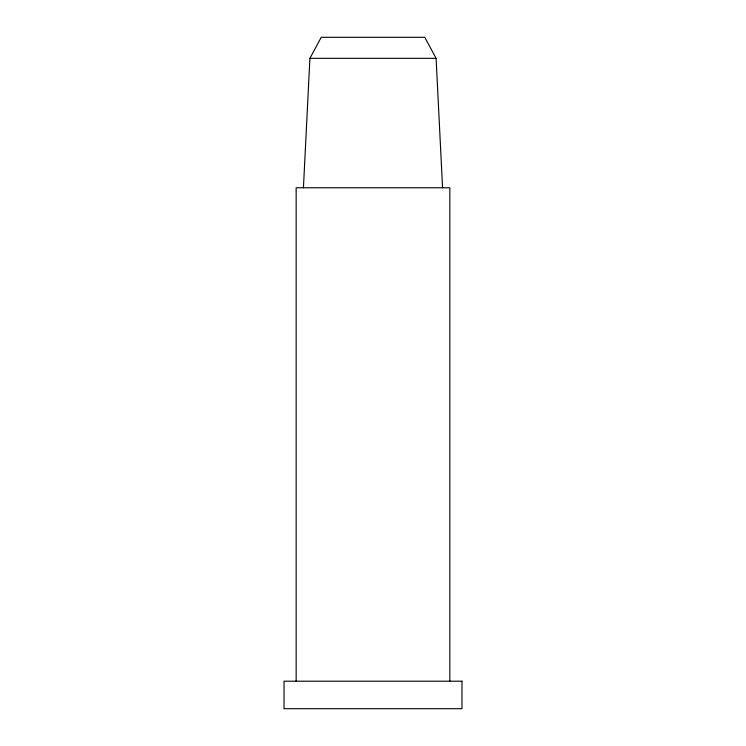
<?xml version="1.0" encoding="UTF-8"?>
<svg xmlns="http://www.w3.org/2000/svg" width="746" height="746" viewBox="0 0 746 746"><rect width="100%" height="100%" fill="white"/><g stroke="black" fill="none" stroke-linecap="round" stroke-linejoin="round"><path stroke-width="1.12" d="M303.435 187.759L309.907 58.328L321.228 37.3L424.772 37.3L436.093 58.328L442.565 187.759M309.907 58.328L436.093 58.328M449.847 681.201L449.847 187.759L296.153 187.759L296.153 681.201M461.979 681.201L284.021 681.201L284.021 708.7L461.979 708.7L461.979 681.201"/></g></svg>
